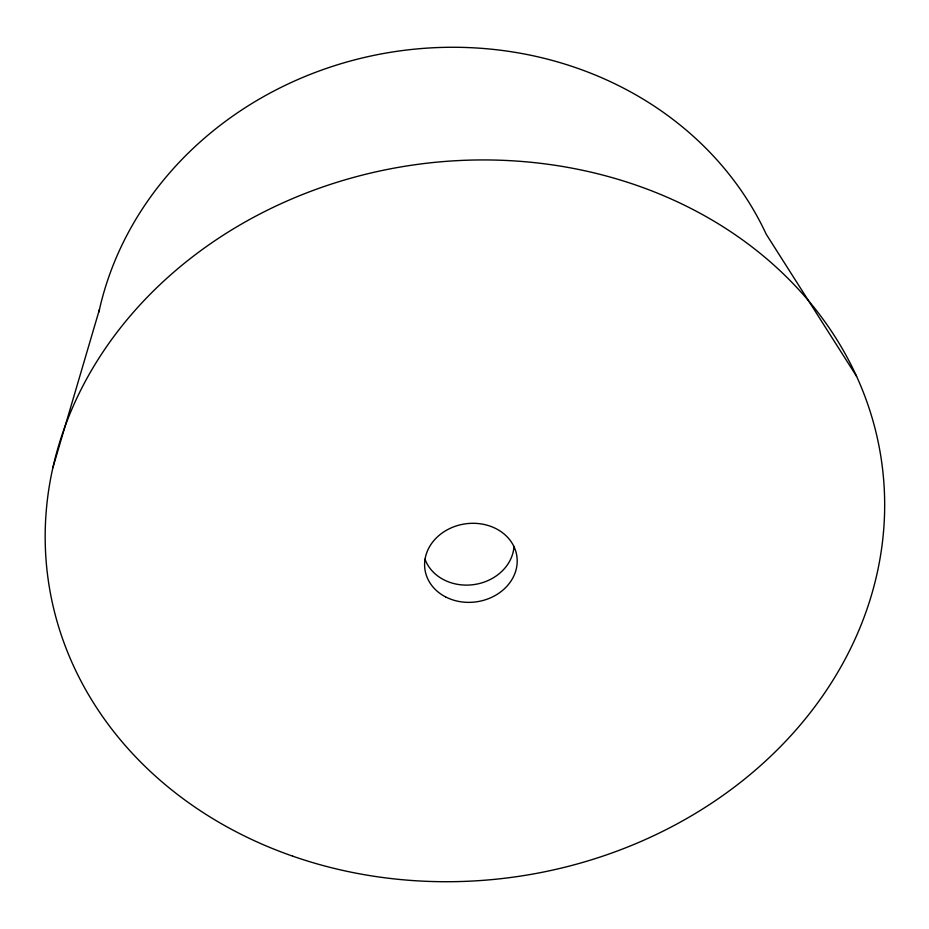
<?xml version="1.0" encoding="UTF-8"?>
<svg xmlns="http://www.w3.org/2000/svg" width="929" height="929" viewBox="0 0 929 929"><rect width="100%" height="100%" fill="white"/><g stroke="black" fill="none" stroke-linecap="round" stroke-linejoin="round"><path stroke-width="1.39" d="M52.825 467.914L99.496 309.322M856.596 376.338L766.251 234.282A351.046 316.348 -8.1 0 0 407.808 49.887A351.046 316.348 -8.1 0 0 98.857 312.167M513.981 546.391A45.672 38.96 -8.1 0 1 474.045 584.573A45.672 38.96 -8.1 0 1 424.971 559.153M292.635 856.132A420.883 359.581 -8.1 0 0 882.55 468.797A420.883 359.581 -8.1 0 0 219.592 237.569A420.883 359.581 -8.1 0 0 292.635 856.132M445.572 596.894A46.438 39.39 -8.1 0 0 517.139 563.206A46.438 39.39 -8.1 0 0 449.996 528.415A46.438 39.39 -8.1 0 0 445.572 596.894"/></g></svg>
